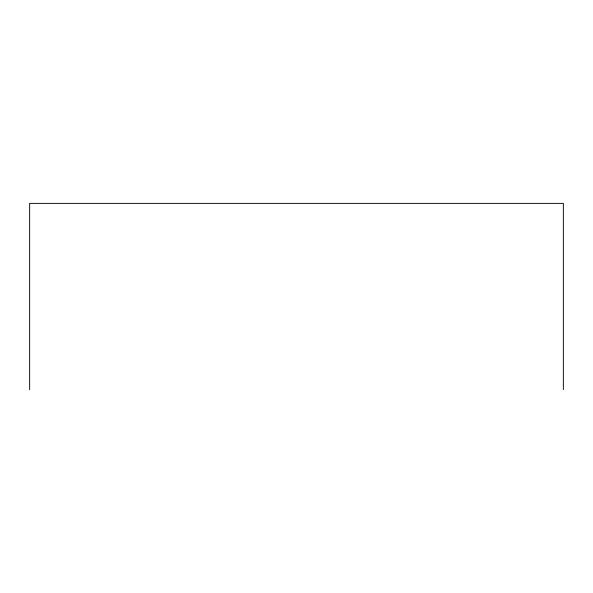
<?xml version="1.0" encoding="UTF-8"?>
<svg xmlns="http://www.w3.org/2000/svg" width="593" height="593" viewBox="0 0 593 593"><rect width="100%" height="100%" fill="white"/><g stroke="black" fill="none" stroke-linecap="round" stroke-linejoin="round"><path stroke-width="0.89" d="M563.35 389.623L563.35 203.377L29.65 203.377L29.65 389.623"/></g></svg>
